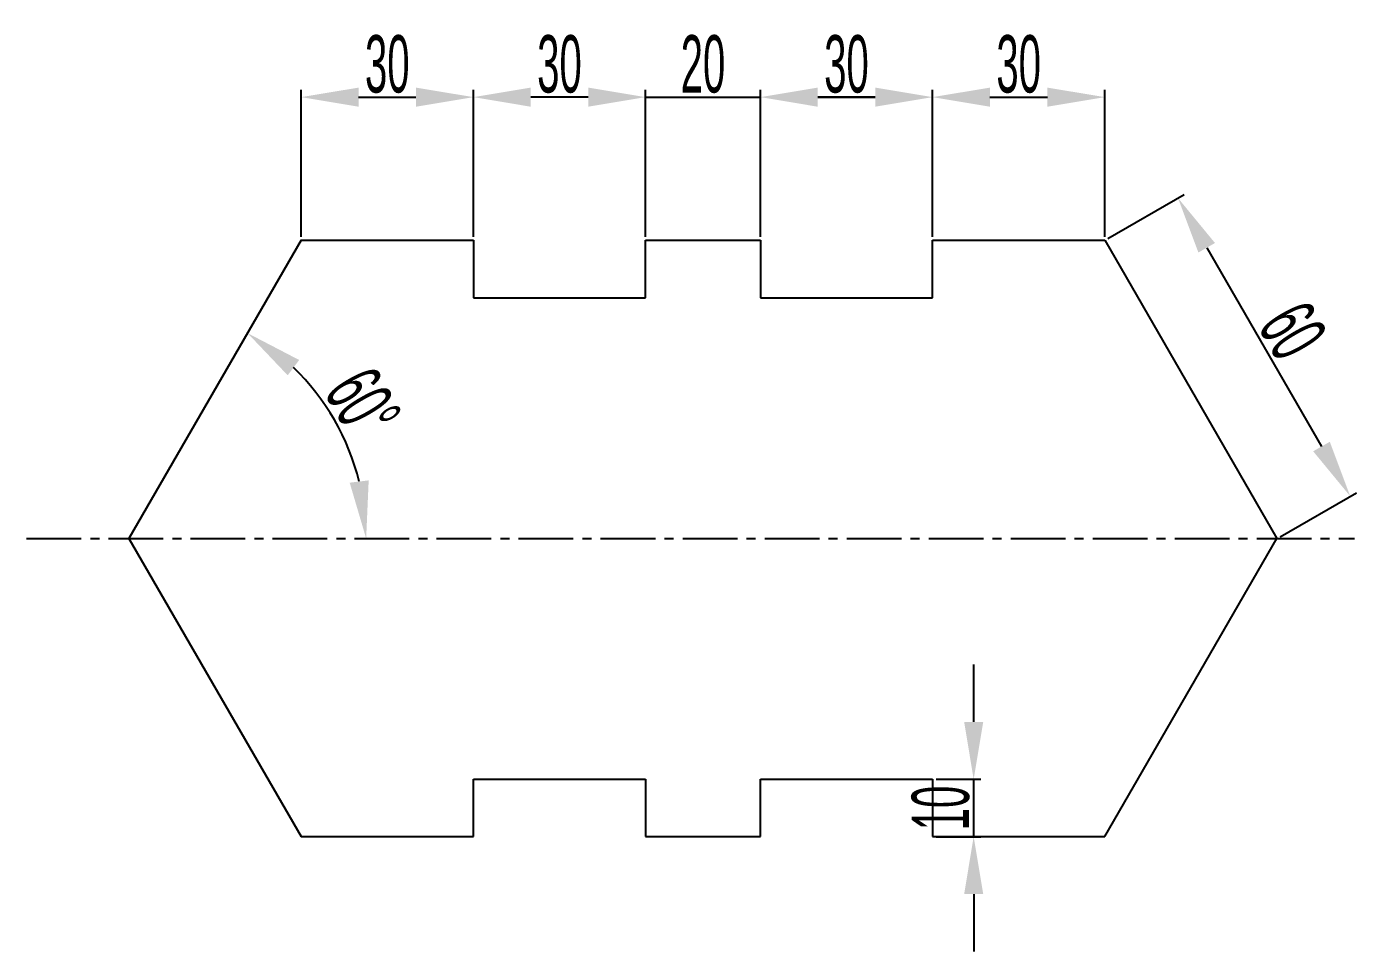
# Model space of a CAD drawing. Header units: millimetres. Extents: x 1568 to 31342, y 459 to 4403.
# Drawn here: x 10066.3 to 10297.9, y 620.2 to 781.4 of the extents above; entities that cross this region are included whole.
import ezdxf

# ---------------------------------------------------------------- set-up
doc = ezdxf.new("R2010")
doc.units = ezdxf.units.MM
doc.header["$LTSCALE"] = 0.5
doc.linetypes.add('CENTER2', pattern=[28.575, 19.05, -3.175, 3.175, -3.175])
doc.layers.add('centre line', color=3, linetype='CENTER2')
doc.layers.add('dim', color=210, linetype='Continuous')
doc.styles.get("Standard").update_dxf_attribs({"font": 'arial.ttf', "width": 0.5})
doc.dimstyles.new('PO', dxfattribs={"dimtxt": 10, "dimasz": 10, "dimexe": 1.25, "dimexo": 0.625, "dimtad": 1, "dimtoh": 1, "dimdec": 1, "dimdsep": 46, "dimtxsty": 'Standard', "dimcen": 10, "dimclrd": 256, "dimclre": 256, "dimclrt": 256, "dimadec": 0, "dimazin": 0, "dimtfac": 1, "dimtdec": 1, "dimtmove": 0, "dimatfit": 3, "dimfxl": 1, "dimarcsym": 0})

# ---------------------------------------------------------------- blocks, each defined once
blk = doc.blocks.new('*D579')
at = {"layer": 'Defpoints', "color": 0, "transparency": 16777216}
for p in [(10114.09, 744.12), (10122.92, 706.29), (10066.25, 692.16), (10084.09, 692.16), (10297.57, 692.16)]:
    blk.add_point(p, dxfattribs=at)
at = {"layer": 'dim', "lineweight": -2, "transparency": 16777216}
blk.add_arc((10084.09, 692.16), 41.32, 13.9018, 46.0982, dxfattribs=at)
at = {"layer": 'dim', "transparency": 16777216}
for points in [[(10111.74, 720.59), (10113.74, 723.26), (10104.75, 727.94)], [(10125.85, 702.28), (10122.54, 701.88), (10125.41, 692.16)]]:
    blk.add_solid(points, dxfattribs=at)
at = {"layer": 'dim', "transparency": 16777216, "insert": (10124.83, 715.68), "char_height": 10, "attachment_point": 5, "rotation": 300}
blk.add_mtext('60°', dxfattribs=at)
blk = doc.blocks.new('*D580')
at = {"layer": 'Defpoints', "color": 0, "transparency": 16777216}
for p in [(10144.09, 769.07), (10114.09, 744.12), (10144.09, 744.12)]:
    blk.add_point(p, dxfattribs=at)
at = {"layer": 'dim', "lineweight": -2, "transparency": 16777216}
for p, q in [((10114.09, 744.74), (10114.09, 770.32)), ((10144.09, 744.74), (10144.09, 770.32)), ((10124.09, 769.07), (10134.09, 769.07))]:
    blk.add_line(p, q, dxfattribs=at)
at = {"layer": 'dim', "transparency": 16777216}
for points in [[(10124.09, 770.73), (10124.09, 767.4), (10114.09, 769.07)], [(10134.09, 770.73), (10134.09, 767.4), (10144.09, 769.07)]]:
    blk.add_solid(points, dxfattribs=at)
at = {"layer": 'dim', "transparency": 16777216, "insert": (10129.09, 774.8), "char_height": 10, "attachment_point": 5}
blk.add_mtext('30', dxfattribs=at)
blk = doc.blocks.new('*D581')
at = {"layer": 'Defpoints', "color": 0, "transparency": 16777216}
for p in [(10144.09, 769.07), (10144.09, 744.12), (10174.09, 744.12)]:
    blk.add_point(p, dxfattribs=at)
at = {"layer": 'dim', "lineweight": -2, "transparency": 16777216}
for p, q in [((10144.09, 744.74), (10144.09, 770.32)), ((10174.09, 744.74), (10174.09, 770.32)), ((10164.09, 769.07), (10154.09, 769.07))]:
    blk.add_line(p, q, dxfattribs=at)
at = {"layer": 'dim', "transparency": 16777216}
for points in [[(10154.09, 770.73), (10154.09, 767.4), (10144.09, 769.07)], [(10164.09, 770.73), (10164.09, 767.4), (10174.09, 769.07)]]:
    blk.add_solid(points, dxfattribs=at)
at = {"layer": 'dim', "transparency": 16777216, "insert": (10159.09, 774.8), "char_height": 10, "attachment_point": 5}
blk.add_mtext('30', dxfattribs=at)
blk = doc.blocks.new('*D582')
at = {"layer": 'Defpoints', "color": 0, "transparency": 16777216}
for p in [(10194.09, 769.07), (10174.09, 744.12), (10194.09, 744.12)]:
    blk.add_point(p, dxfattribs=at)
at = {"layer": 'dim', "lineweight": -2, "transparency": 16777216}
for p, q in [((10174.09, 744.74), (10174.09, 770.32)), ((10194.09, 744.74), (10194.09, 770.32)), ((10164.09, 769.07), (10154.09, 769.07)), ((10174.09, 769.07), (10194.09, 769.07)), ((10204.09, 769.07), (10214.09, 769.07))]:
    blk.add_line(p, q, dxfattribs=at)
at = {"layer": 'dim', "transparency": 16777216}
for points in [[(10164.09, 770.73), (10164.09, 767.4), (10174.09, 769.07)], [(10204.09, 770.73), (10204.09, 767.4), (10194.09, 769.07)]]:
    blk.add_solid(points, dxfattribs=at)
at = {"layer": 'dim', "transparency": 16777216, "insert": (10184.09, 774.8), "char_height": 10, "attachment_point": 5}
blk.add_mtext('20', dxfattribs=at)
blk = doc.blocks.new('*D583')
at = {"layer": 'Defpoints', "color": 0, "transparency": 16777216}
for p in [(10194.09, 769.07), (10194.09, 744.12), (10224.09, 744.12)]:
    blk.add_point(p, dxfattribs=at)
at = {"layer": 'dim', "lineweight": -2, "transparency": 16777216}
for p, q in [((10194.09, 744.74), (10194.09, 770.32)), ((10224.09, 744.74), (10224.09, 770.32)), ((10214.09, 769.07), (10204.09, 769.07))]:
    blk.add_line(p, q, dxfattribs=at)
at = {"layer": 'dim', "transparency": 16777216}
for points in [[(10204.09, 770.73), (10204.09, 767.4), (10194.09, 769.07)], [(10214.09, 770.73), (10214.09, 767.4), (10224.09, 769.07)]]:
    blk.add_solid(points, dxfattribs=at)
at = {"layer": 'dim', "transparency": 16777216, "insert": (10209.09, 774.8), "char_height": 10, "attachment_point": 5}
blk.add_mtext('30', dxfattribs=at)
blk = doc.blocks.new('*D584')
at = {"layer": 'Defpoints', "color": 0, "transparency": 16777216}
for p in [(10254.09, 769.07), (10224.09, 744.12), (10254.09, 744.12)]:
    blk.add_point(p, dxfattribs=at)
at = {"layer": 'dim', "lineweight": -2, "transparency": 16777216}
for p, q in [((10224.09, 744.74), (10224.09, 770.32)), ((10254.09, 744.74), (10254.09, 770.32)), ((10234.09, 769.07), (10244.09, 769.07))]:
    blk.add_line(p, q, dxfattribs=at)
at = {"layer": 'dim', "transparency": 16777216}
for points in [[(10234.09, 770.73), (10234.09, 767.4), (10224.09, 769.07)], [(10244.09, 770.73), (10244.09, 767.4), (10254.09, 769.07)]]:
    blk.add_solid(points, dxfattribs=at)
at = {"layer": 'dim', "transparency": 16777216, "insert": (10239.09, 774.8), "char_height": 10, "attachment_point": 5}
blk.add_mtext('30', dxfattribs=at)
blk = doc.blocks.new('*D585')
at = {"layer": 'Defpoints', "color": 0, "transparency": 16777216}
for p in [(10254.09, 744.12), (10296.85, 699.52), (10284.09, 692.16)]:
    blk.add_point(p, dxfattribs=at)
at = {"layer": 'dim', "lineweight": -2, "transparency": 16777216}
for p, q in [((10254.63, 744.43), (10267.93, 752.11)), ((10271.85, 742.82), (10291.85, 708.18)), ((10284.63, 692.47), (10297.93, 700.14))]:
    blk.add_line(p, q, dxfattribs=at)
at = {"layer": 'dim', "transparency": 16777216}
for points in [[(10273.29, 743.65), (10270.4, 741.99), (10266.85, 751.48)], [(10293.29, 709.01), (10290.4, 707.35), (10296.85, 699.52)]]:
    blk.add_solid(points, dxfattribs=at)
at = {"layer": 'dim', "transparency": 16777216, "insert": (10286.81, 728.37), "char_height": 10, "attachment_point": 5, "rotation": 300}
blk.add_mtext('60', dxfattribs=at)
blk = doc.blocks.new('*D586')
at = {"layer": 'Defpoints', "color": 0, "transparency": 16777216}
for p in [(10224.09, 650.19), (10231.25, 650.19), (10224.09, 640.19)]:
    blk.add_point(p, dxfattribs=at)
at = {"layer": 'dim', "lineweight": -2, "transparency": 16777216}
for p, q in [((10231.25, 660.19), (10231.25, 670.19)), ((10224.72, 650.19), (10232.5, 650.19)), ((10231.25, 640.19), (10231.25, 650.19)), ((10224.72, 640.19), (10232.5, 640.19)), ((10231.25, 630.19), (10231.25, 620.19))]:
    blk.add_line(p, q, dxfattribs=at)
at = {"layer": 'dim', "transparency": 16777216}
for points in [[(10229.59, 660.19), (10232.92, 660.19), (10231.25, 650.19)], [(10229.59, 630.19), (10232.92, 630.19), (10231.25, 640.19)]]:
    blk.add_solid(points, dxfattribs=at)
at = {"layer": 'dim', "transparency": 16777216, "insert": (10225.52, 645.19), "char_height": 10, "attachment_point": 5, "rotation": 90}
blk.add_mtext('10', dxfattribs=at)

msp = doc.modelspace()

# ---------------------------------------------------------------- linework, layer by layer
for p, q in [((10114.091, 744.117), (10084.091, 692.156)), ((10114.091, 744.117), (10144.091, 744.117)), ((10144.091, 744.117), (10144.091, 734.117)), ((10174.091, 734.117), (10174.091, 744.117)), ((10174.091, 744.117), (10194.091, 744.117)), ((10194.091, 744.117), (10194.091, 734.117)), ((10224.091, 734.117), (10224.091, 744.117)), ((10224.091, 744.117), (10254.091, 744.117)), ((10254.091, 744.117), (10284.091, 692.156)), ((10144.091, 734.117), (10174.091, 734.117)), ((10194.091, 734.117), (10224.091, 734.117)), ((10084.091, 692.156), (10114.091, 640.194)), ((10254.091, 640.194), (10284.091, 692.156)), ((10144.091, 640.194), (10144.091, 650.194)), ((10144.091, 650.194), (10174.091, 650.194)), ((10174.091, 650.194), (10174.091, 640.194)), ((10194.091, 640.194), (10194.091, 650.194)), ((10194.091, 650.194), (10224.091, 650.194)), ((10224.091, 650.194), (10224.091, 640.194)), ((10114.091, 640.194), (10144.091, 640.194)), ((10174.091, 640.194), (10194.091, 640.194)), ((10224.091, 640.194), (10254.091, 640.194))]:
    msp.add_line(p, q)
at = {"layer": 'centre line'}
msp.add_line((10066.253, 692.156), (10297.573, 692.156), dxfattribs=at)

# ---------------------------------------------------------------- dimensions: what is measured, and where the dimension line sits
at = {"layer": 'dim'}
for base, p1, p2, picture, middle in [((10144.091, 769.068), (10114.091, 744.117), (10144.091, 744.117), '*D580', (10129.091, 774.802)), ((10144.091, 769.068), (10174.091, 744.117), (10144.091, 744.117), '*D581', (10159.091, 774.802)), ((10194.091, 769.068), (10174.091, 744.117), (10194.091, 744.117), '*D582', (10184.091, 774.798)), ((10194.091, 769.068), (10224.091, 744.117), (10194.091, 744.117), '*D583', (10209.091, 774.802)), ((10254.091, 769.068), (10224.091, 744.117), (10254.091, 744.117), '*D584', (10239.091, 774.802))]:
    dim = msp.add_linear_dim(base=base, p1=p1, p2=p2, dimstyle='PO', dxfattribs=at)
    dim.commit()
    dim.dimension.update_dxf_attribs({"geometry": picture, "text_midpoint": middle})
dim = msp.add_aligned_dim(p1=(10254.091, 744.117), p2=(10284.091, 692.156), distance=14.728, dimstyle='PO', dxfattribs=at)
dim.commit()
dim.dimension.update_dxf_attribs({"geometry": '*D585', "text_midpoint": (10286.809, 728.366)})
dim = msp.add_angular_dim_2l(base=(10122.915, 706.287), line1=((10066.253, 692.156), (10297.573, 692.156)), line2=((10114.091, 744.117), (10084.091, 692.156)), dimstyle='PO', dxfattribs=at)
dim.commit()
dim.dimension.update_dxf_attribs({"geometry": '*D579', "text_midpoint": (10124.834, 715.679)})
dim = msp.add_linear_dim(base=(10231.254, 650.194), p1=(10224.091, 640.194), p2=(10224.091, 650.194), angle=90, dimstyle='PO', dxfattribs=at)
dim.commit()
dim.dimension.update_dxf_attribs({"geometry": '*D586', "text_midpoint": (10225.523, 645.194)})

doc.saveas('drawing.dxf')
